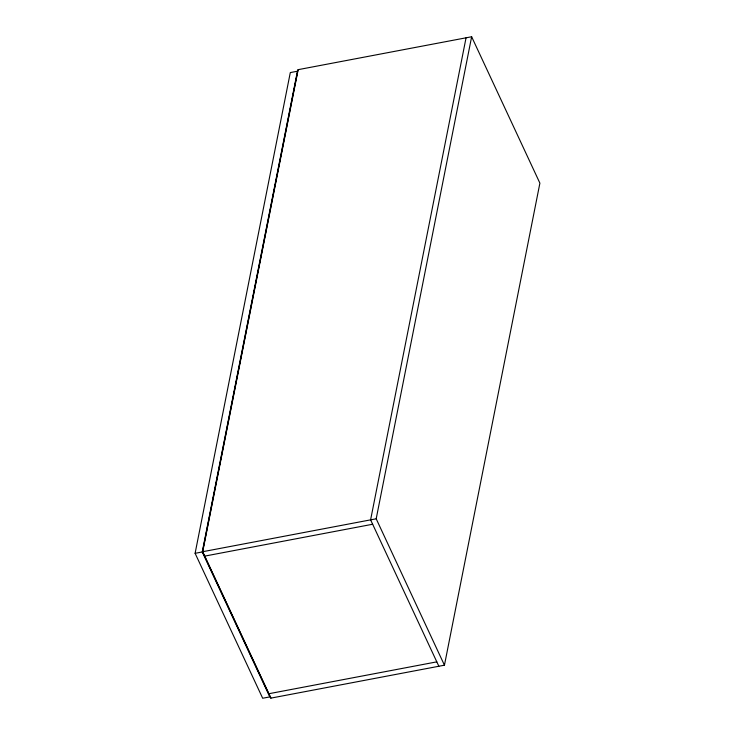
<?xml version="1.0" encoding="UTF-8"?>
<svg xmlns="http://www.w3.org/2000/svg" width="735" height="735" viewBox="0 0 735 735"><rect width="100%" height="100%" fill="white"/><g stroke="black" fill="none" stroke-linecap="round" stroke-linejoin="round"><path stroke-width="1.1" d="M195.106 553.317L290.297 72.581L297.427 71.231L202.244 551.967L269.809 696.899L262.68 698.25L195.106 553.317L202.244 551.967M202.52 551.746L297.969 69.696L471.64 36.75L539.894 183.144L444.445 665.193L270.765 698.149L202.52 551.746L376.191 518.8L471.64 36.75M298.153 69.669L202.704 551.719L270.949 698.112M466.054 37.807L370.605 519.856L438.859 666.25M204.56 556.147L372.654 524.248M268.716 693.757L436.81 661.858M376.191 518.8L444.445 665.193"/></g></svg>
